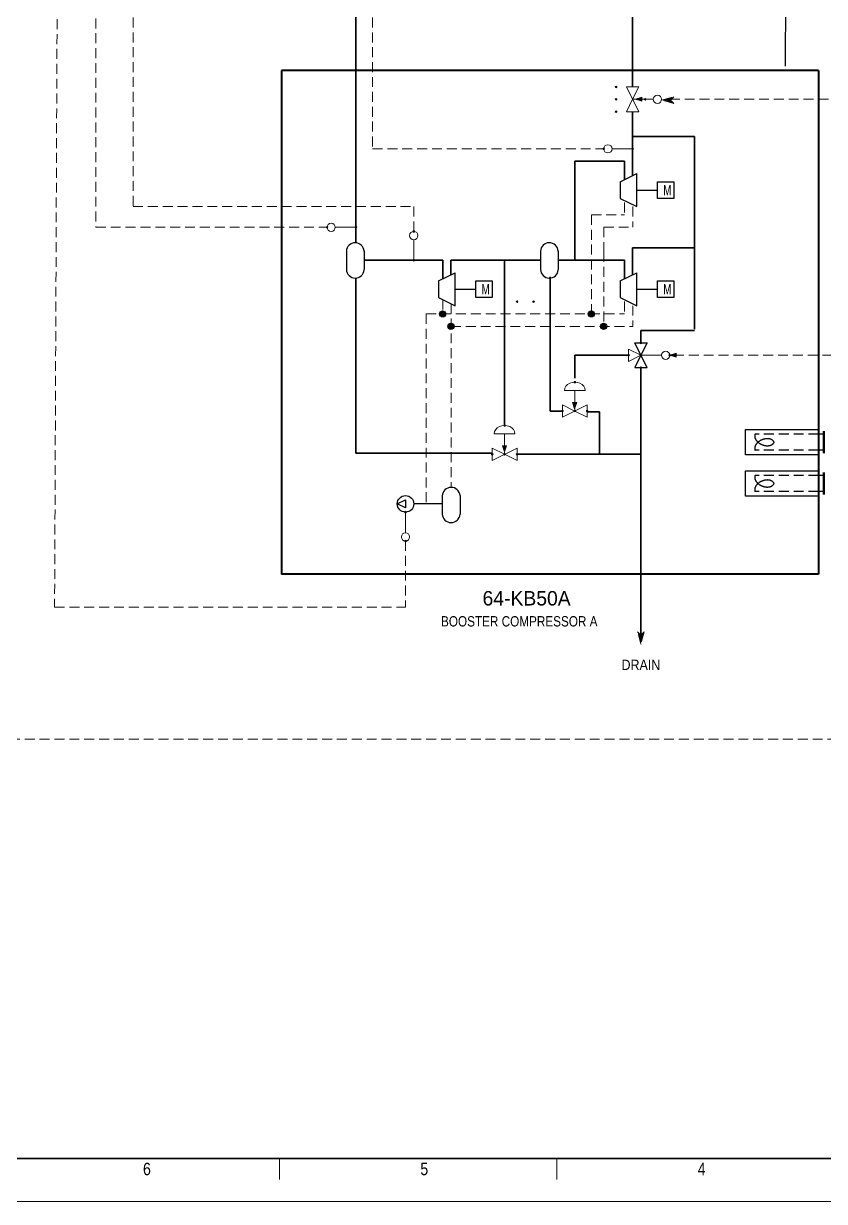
# Model space of a CAD drawing. Header units: millimetres. Extents: x 0 to 841, y 0 to 594.
# Drawn here: x 424.5 to 618.4, y 0 to 285.4 of the extents above; entities that cross this region are included whole.
import ezdxf
from ezdxf.enums import TextEntityAlignment as Align

# ---------------------------------------------------------------- set-up
doc = ezdxf.new("R2010")
doc.units = ezdxf.units.MM
doc.header["$LTSCALE"] = 0.8
doc.header["$PDMODE"] = 32
doc.header["$PDSIZE"] = 0.4
doc.linetypes.add('MEDIUM_DASHED', pattern=[4.5, 3, -1.5])
for name, color, linetype, lineweight in [('1', 7, 'Continuous', 13), ('12', 7, 'Continuous', 13), ('14', 7, 'MEDIUM_DASHED', 25), ('18', 7, 'Continuous', 40), ('40', 7, 'Continuous', 35), ('46', 7, 'MEDIUM_DASHED', 13), ('47', 7, 'Continuous', 13), ('48', 7, 'Continuous', 13), ('50', 7, 'Continuous', 13), ('9', 7, 'Continuous', 13)]:
    doc.layers.add(name, color=color, linetype=linetype, lineweight=lineweight)
doc.layers.add('35', color=7, linetype='Continuous')
doc.layers.add('36', color=7, linetype='Continuous')

msp = doc.modelspace()

# ---------------------------------------------------------------- hatches: boundary and pattern name
at = {"layer": '1'}
for points in [[(525.9811, 215.7685, 1), (525.9811, 214.2693, 1)], [(561.9811, 215.7685, 1), (561.9811, 214.2693, 1)], [(527.9811, 212.7685, 1), (527.9811, 211.2693, 1)], [(564.9811, 212.7685, 1), (564.9811, 211.2693, 1)]]:
    msp.add_hatch(color=256, dxfattribs=at).paths.add_polyline_path(points)

# ---------------------------------------------------------------- linework, layer by layer
at = {"layer": '1', "lineweight": 25}
for p, q in [((569, 247), (573, 249)), ((573, 241), (573, 249)), ((569, 247), (569, 243)), ((569, 243), (573, 241)), ((573, 245), (578, 245)), ((502.6803, 230.2638), (502.6803, 225.6795)), ((507, 230.2638), (507, 225.7362)), ((549.6803, 230.2638), (549.6803, 225.6795)), ((554, 230.2638), (554, 225.7362)), ((525, 223), (529, 225)), ((525, 223), (525, 219)), ((529, 217), (529, 225)), ((569, 223), (573, 225)), ((569, 223), (569, 219)), ((573, 217), (573, 225)), ((529, 221), (534, 221)), ((573, 221), (578, 221)), ((525, 219), (529, 217)), ((569, 219), (573, 217)), ((618.152, 185.848), (617, 185.848)), ((618.152, 186.6157), (618.152, 181.2402)), ((618.3441, 186.6157), (618.3441, 181.2402)), ((618.152, 182.0079), (617, 182.0079)), ((618.152, 175.848), (617, 175.848)), ((618.152, 176.6157), (618.152, 171.2402)), ((618.3441, 176.6157), (618.3441, 171.2402)), ((618.152, 172.0079), (617, 172.0079)), ((526, 169), (519, 169)), ((525.8976, 171.0205), (525.8976, 166.4362)), ((530.2181, 171.0205), (530.2181, 166.4929))]:
    msp.add_line(p, q, dxfattribs=at)
at = {"layer": '1', "lineweight": 35}
msp.add_line((648.9504, 10.3819), (10.3331, 10.3819), dxfattribs=at)
at = {"layer": '1'}
for p, q in [((486.4551, 10.3819), (486.4551, 5.348)), ((553.6134, 10.3819), (553.6134, 5.348))]:
    msp.add_line(p, q, dxfattribs=at)
at = {"layer": '1', "lineweight": 25}
for points in [[(578, 247), (582, 247), (582, 243), (578, 243)], [(534, 223), (538, 223), (538, 219), (534, 219)], [(578, 223), (582, 223), (582, 219), (578, 219)], [(574, 204.9843), (572.5008, 207.9843), (575.5008, 207.9843)], [(574, 205), (572.5008, 202), (575.5008, 202)], [(617, 187), (617, 180.8559), (599.3362, 180.8559), (599.3362, 187)], [(617, 177), (617, 170.8559), (599.3362, 170.8559), (599.3362, 177)], [(515, 169), (517, 170), (517, 168)]]:
    msp.add_lwpolyline(points, close=True, dxfattribs=at)
for centre, radius in [((525.9811, 215.0189), 0.7496), ((561.9811, 215.0189), 0.7496), ((527.9811, 212.0189), 0.7496), ((564.9811, 212.0189), 0.7496), ((517, 169), 2)]:
    msp.add_circle(centre, radius, dxfattribs=at)
for centre, start, end in [((504.8325, 230.0835), 4.03476, 177.39177), ((551.8325, 230.0835), 4.03476, 177.39177), ((504.8325, 225.8627), 182.60823, 355.96524), ((551.8325, 225.8627), 182.60823, 355.96524), ((528.0505, 170.8402), 4.03476, 177.39177), ((528.0505, 166.6194), 182.60823, 355.96524)]:
    msp.add_arc(centre, 2.16, start, end, dxfattribs=at)
at = {"layer": '12'}
msp.add_lwpolyline([(0, 594), (841, 594), (841, 0), (0, 0)], close=True, dxfattribs=at)
at = {"layer": '14'}
for p, q in [((617, 185.848), (601.6402, 185.848)), ((617, 182.0079), (601.6402, 182.0079)), ((617, 175.848), (601.6402, 175.848)), ((617, 172.0079), (601.6402, 172.0079))]:
    msp.add_line(p, q, dxfattribs=at)
for centre, radius, start, end in [((602.6926, 185.4051), 1.142, 157.18232, 188.9034), ((603.3825, 185.5197), 1.8413, 189.10476, 214.34981), ((603.3825, 182.3363), 1.8413, 145.65019, 170.89524), ((604.1888, 186.0704), 2.8177, 214.34176, 231.61231), ((604.1888, 181.7857), 2.8177, 128.38769, 145.65824), ((604.7119, 181.1257), 3.6598, 112.62343, 128.38923), ((604.712, 186.7304), 3.6599, 231.60889, 247.37469), ((604.7115, 181.1254), 3.6599, 96.85074, 112.61654), ((604.7114, 186.7306), 3.6599, 247.38559, 263.15139), ((604.6111, 181.9616), 2.8177, 79.58066, 96.85122), ((604.6111, 185.8944), 2.8177, 263.14878, 280.41934), ((604.788, 182.9219), 1.8413, 54.34582, 79.59087), ((604.788, 184.9341), 1.8413, 280.40913, 305.65418), ((605.1922, 183.4924), 1.1421, 22.42278, 54.14386), ((605.1923, 184.3637), 1.1421, 305.85395, 337.57504), ((602.6927, 182.4509), 1.1421, 171.09617, 202.81725), ((602.6926, 175.4051), 1.142, 157.18232, 188.9034), ((603.3825, 175.5197), 1.8413, 189.10476, 214.34981), ((604.1888, 176.0704), 2.8177, 214.34176, 231.61231), ((604.7119, 171.1257), 3.6598, 112.62343, 128.38923), ((604.7115, 171.1254), 3.6599, 96.85074, 112.61654), ((604.6111, 171.9616), 2.8177, 79.58066, 96.85122), ((604.788, 172.9219), 1.8413, 54.34582, 79.59087), ((605.1922, 173.4924), 1.1421, 22.42278, 54.14386), ((602.6927, 172.4509), 1.1421, 171.09617, 202.81725), ((603.3825, 172.3363), 1.8413, 145.65019, 170.89524), ((604.1888, 171.7857), 2.8177, 128.38769, 145.65824), ((604.712, 176.7304), 3.6599, 231.60889, 247.37469), ((604.7114, 176.7306), 3.6599, 247.38559, 263.15139), ((604.6111, 175.8944), 2.8177, 263.14878, 280.41934), ((604.788, 174.9341), 1.8413, 280.40913, 305.65418), ((605.1923, 174.3637), 1.1421, 305.85395, 337.57504)]:
    msp.add_arc(centre, radius, start, end, dxfattribs=at)
at = {"layer": '18', "lineweight": 25}
msp.add_line((609, 275), (610, 447), dxfattribs=at)
at = {"layer": '18'}
for p, q in [((487, 274), (487, 152)), ((617, 274), (487, 274)), ((617, 274), (617, 152)), ((617, 152), (487, 152))]:
    msp.add_line(p, q, dxfattribs=at)
at = {"layer": '40'}
for p, q in [((572, 566), (572, 270)), ((505, 441), (505, 232.237)), ((572, 248.5118), (572, 264)), ((572, 264), (572, 255)), ((587, 258), (572, 258)), ((587, 211.2835), (587, 258)), ((558, 228), (558, 252)), ((572, 224.5118), (572, 231)), ((587, 231), (572, 231)), ((549.6803, 228), (528, 228)), ((528, 224.5), (528, 228)), ((541, 188.2835), (541, 228)), ((570, 228), (554, 228)), ((570, 223.4882), (570, 228)), ((552, 191.4803), (552, 224)), ((574, 208), (574, 211)), ((587, 211), (574, 211)), ((558, 199.4331), (558, 205)), ((571, 205), (558, 205)), ((574, 136), (574, 202)), ((555, 191.4803), (552, 191.4803)), ((564, 191.2835), (561, 191.2835)), ((564, 181), (564, 191.2835)), ((574, 181), (544, 181))]:
    msp.add_line(p, q, dxfattribs=at)
for points in [[(570, 247.4882), (570, 252), (558, 252)], [(526, 223.5), (526, 228), (507, 228)], [(538, 181.2835), (505, 181.2835), (505, 223.7094)]]:
    msp.add_lwpolyline(points, dxfattribs=at)
at = {"layer": '46'}
for p, q in [((433.0236, 380), (432.0236, 144)), ((442.0236, 355), (442.0236, 236)), ((451.0236, 330), (451.0236, 241)), ((509.0236, 294), (509.0236, 255)), ((581, 267), (728, 267)), ((509.0236, 255), (565, 255)), ((451.0236, 241), (519.0236, 241)), ((519.0236, 241), (519.0236, 235)), ((570.0236, 242), (570.0236, 239)), ((572.0236, 241), (572.0236, 236)), ((562.0236, 239), (570.0236, 239)), ((562.0236, 239), (562.0236, 215)), ((442.0236, 236), (498, 236)), ((565.0236, 236), (572.0236, 236)), ((565.0236, 236), (565.0236, 230)), ((565.0236, 230), (565.0236, 212)), ((526.0236, 218.4882), (526.0236, 215)), ((528.0236, 217.4882), (528.0236, 173)), ((570.0236, 218), (570.0236, 215)), ((572.0236, 217), (572.0236, 212)), ((522.0236, 215), (570.0236, 215)), ((522.0236, 215), (522.0236, 169)), ((528, 212), (572.0236, 212)), ((582, 205), (777.0236, 205)), ((517.0236, 160), (517.0236, 144)), ((432.0236, 144), (517.0236, 144)), ((324, 112), (627.0236, 112))]:
    msp.add_line(p, q, dxfattribs=at)
for points in [[(579, 266.8268), (582, 267.6268), (581.2, 266.8268), (582, 266.0268)], [(579.4, 266.8268), (581.6, 267.4268), (581, 266.8268), (581.6, 266.2268)], [(579.8, 266.8268), (581.2, 267.2268), (580.8, 266.8268), (581.2, 266.4268)], [(580.2, 266.8268), (580.8, 267.0268), (580.6, 266.8268), (580.8, 266.6268)], [(574, 135), (573.2, 138.0008), (574, 137.2008), (574.8, 138.0008)], [(574, 135.4016), (573.4, 137.6008), (574.0008, 137.0008), (574.6, 137.6008)], [(574, 135.8008), (573.6, 137.2008), (574, 136.8008), (574.4, 137.2008)], [(574, 136.2008), (573.8, 136.8008), (574, 136.6008), (574.2, 136.8008)]]:
    msp.add_lwpolyline(points, close=True, dxfattribs=at)
msp.add_point((562.0236, 215), dxfattribs=at)
at = {"layer": '47'}
for p, q in [((572, 267), (577, 267)), ((572, 255), (567, 255)), ((505, 236), (500, 236)), ((519, 228), (519, 233)), ((574, 205), (579, 205)), ((560.5, 196.4803), (555.5, 196.4803)), ((558, 191.4803), (558, 196.4803)), ((543.5, 186), (538.5, 186)), ((541, 181), (541, 186)), ((517, 167), (517, 162))]:
    msp.add_line(p, q, dxfattribs=at)
for points in [[(572, 267), (573.5, 270), (570.5, 270), (573.5, 264), (570.5, 264)], [(574, 205), (575.5008, 202), (572.5008, 202), (574, 205), (571, 203.5), (571, 206.5)], [(574, 205), (575.5, 208), (572.5, 208), (575.5, 202), (572.5, 202)], [(558, 191.4803), (555, 192.9803), (555, 189.9803), (561, 192.9803), (561, 189.9803)], [(541, 181), (538, 182.5), (538, 179.5), (544, 182.5), (544, 179.5)]]:
    msp.add_lwpolyline(points, close=True, dxfattribs=at)
for centre in [(578, 267), (566.0003, 255.0003), (499.0003, 236.0003), (519.0003, 233.9997), (580, 205), (516.9997, 161.0003)]:
    msp.add_circle(centre, 1, dxfattribs=at)
for centre in [(558, 196.4803), (541, 186)]:
    msp.add_ellipse(centre, major_axis=(-2.5, 0), ratio=0.8, start_param=3.14159265, end_param=6.28318531, dxfattribs=at)
for p in [(568, 270), (568, 267), (575, 267), (568, 264), (565, 255), (572, 255), (498, 236), (505, 236), (519, 235), (519, 228), (574, 208), (571, 205), (574, 205), (581, 205), (574, 202), (558, 198.4795), (555, 191.4803), (558, 191.4803), (561, 191.4803), (541, 187.9992), (538, 181), (541, 181), (544, 181), (517, 167), (517, 160)]:
    msp.add_point(p, dxfattribs=at)
at = {"layer": '48'}
for p in [(544, 218), (548, 218)]:
    msp.add_point(p, dxfattribs=at)
at = {"layer": '50'}
for points in [[(572.6929, 267.0394), (574.1929, 266.5394), (574.1929, 267.5394)], [(581, 205), (582.5, 204.5), (582.5, 205.5)], [(557.9449, 192.0472), (558.4449, 193.5472), (557.4449, 193.5472)], [(540.9449, 181.5669), (541.4449, 183.0669), (540.4449, 183.0669)]]:
    msp.add_lwpolyline(points, close=True, dxfattribs=at)
for points in [[(572.9291, 267.0787), (574.1102, 266.685), (574.1102, 267.3937), (573.1654, 267.0787), (574.0315, 266.8425), (574.0315, 267.2362), (573.4016, 267.0787), (573.9528, 266.9213), (573.9528, 267.0787), (573.6378, 267.0787)], [(581.2362, 205.0386), (582.4173, 204.6449), (582.4173, 205.3543), (581.4732, 205.0394), (582.3386, 204.8031), (582.3386, 205.1969), (581.7087, 205.0394), (582.2598, 204.8819), (582.2598, 205.0394), (581.9449, 205.0394)], [(557.9063, 192.2835), (558.3, 193.4646), (557.5906, 193.4646), (557.9055, 192.5205), (558.1417, 193.3858), (557.748, 193.3858), (557.9055, 192.7559), (558.063, 193.3071), (557.9055, 193.3071), (557.9055, 192.9921)], [(540.9063, 181.8031), (541.3, 182.9843), (540.5906, 182.9843), (540.9055, 182.0402), (541.1417, 182.9055), (540.748, 182.9055), (540.9055, 182.2756), (541.063, 182.8268), (540.9055, 182.8268), (540.9055, 182.5118)]]:
    msp.add_lwpolyline(points, dxfattribs=at)
at = {"layer": '9'}
msp.add_lwpolyline([(0, 0), (841, 0), (841, 594), (0, 594)], close=True, dxfattribs=at)

# ---------------------------------------------------------------- texts
at = {"layer": '1', "width": 0.85}
for s, p in [('6', (454.3846, 6.3543)), ('5', (521.5429, 6.3543)), ('4', (588.7012, 6.3543))]:
    msp.add_text(s, height=3.02, dxfattribs=at).set_placement(p, align=Align.CENTER)
at = {"layer": '12', "width": 0.9}
msp.add_text('DRAIN', height=2.5, dxfattribs=at).set_placement((574, 128.7496), align=Align.CENTER)
at = {"layer": '35', "width": 0.85}
msp.add_text('BOOSTER COMPRESSOR A', height=2.5, dxfattribs=at).set_placement((525.5984, 139.2913))
at = {"layer": '36'}
msp.add_text('64-KB50A', height=3.5, dxfattribs=at).set_placement((535.6535, 144.374))
at = {"layer": '50', "width": 0.7}
for p in [(580.3941, 243.7496), (536.3941, 219.7496), (580.3941, 219.7496)]:
    msp.add_text('M', height=2.5, dxfattribs=at).set_placement(p, align=Align.CENTER)

doc.saveas('drawing.dxf')
